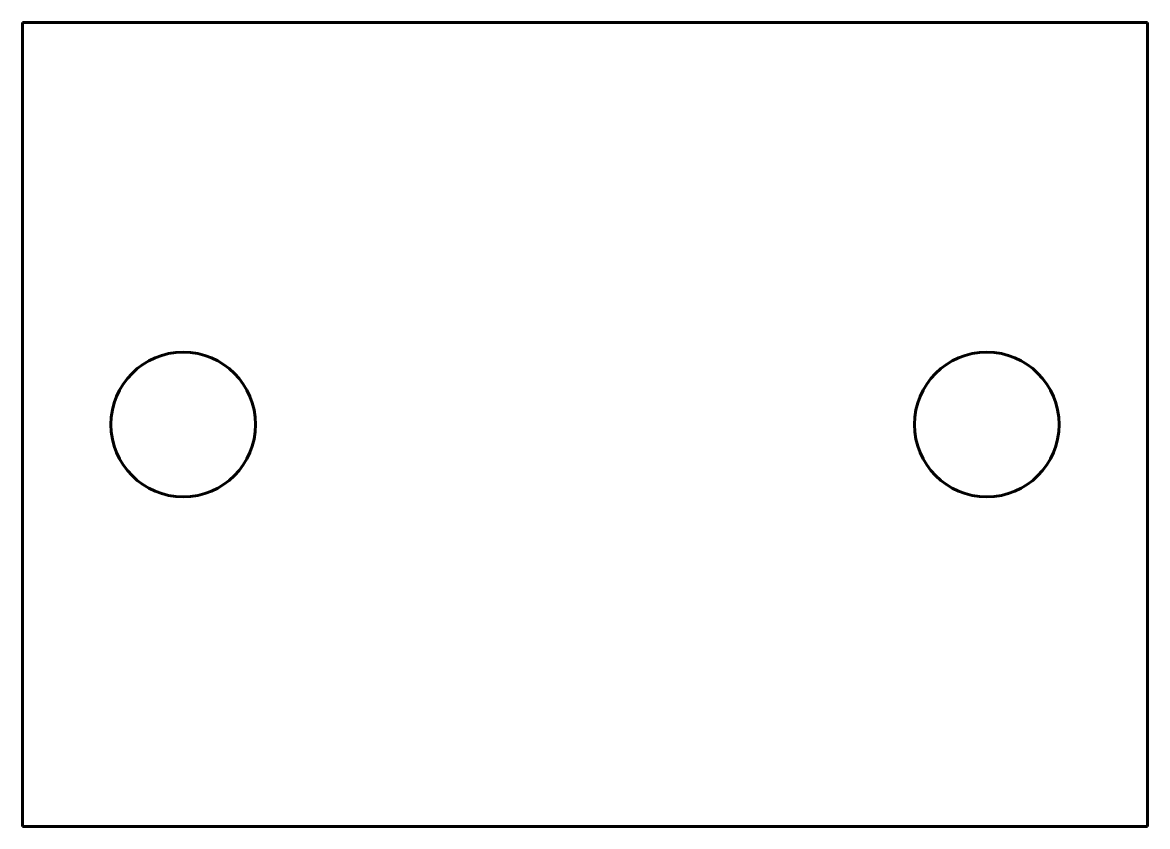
# Model space of a CAD drawing. Header units: millimetres. Extents: x 0 to 140, y 0 to 100.
import ezdxf

# ---------------------------------------------------------------- set-up
doc = ezdxf.new("R2010")
doc.units = ezdxf.units.MM
doc.linetypes.add('K5LT_BASIC', pattern=[0])

msp = doc.modelspace()

# ---------------------------------------------------------------- linework, layer by layer
at = {"color": 150, "linetype": 'K5LT_BASIC', "lineweight": 60, "true_color": 0x0080ff}
for p, q in [((0, 100), (0, 0)), ((140, 100), (0, 100)), ((140, 0), (140, 100)), ((0, 0), (140, 0))]:
    msp.add_line(p, q, dxfattribs=at)
for centre in [(20, 50), (120, 50)]:
    msp.add_circle(centre, 9, dxfattribs=at)

doc.saveas('drawing.dxf')
